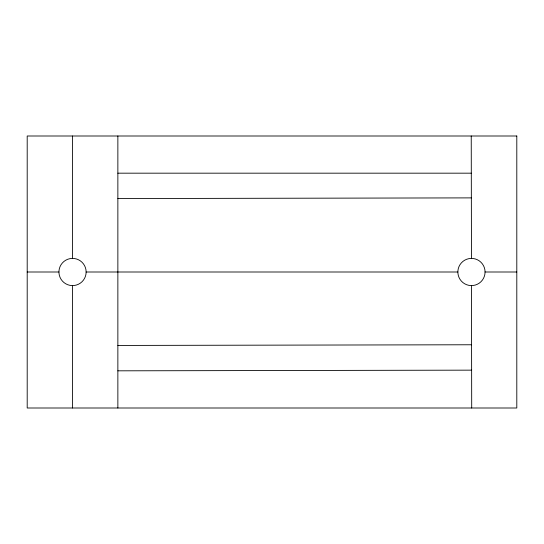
<?xml version="1.0" encoding="UTF-8"?>
<svg xmlns="http://www.w3.org/2000/svg" width="544" height="544" viewBox="0 0 544 544"><rect width="100%" height="100%" fill="white"/><g stroke="black" fill="none" stroke-linecap="round" stroke-linejoin="round"><path stroke-width="0.82" d="M117.864 198.56L471.349 197.887M117.864 345.44L471.58 344.767M117.864 370.824L471.628 370.151M117.864 173.176L471.301 173.176M27.2 272L58.936 272M86.136 272A13.6 13.6 0 0 1 65.736 283.778A13.6 13.6 0 0 1 65.736 260.222A13.6 13.6 0 0 1 86.136 272L457.864 272M485.064 272A13.6 13.6 0 0 0 464.664 260.222A13.6 13.6 0 0 0 464.664 283.778A13.6 13.6 0 0 0 485.064 272L516.8 272M471.233 136L471.464 258.4M471.464 285.6L471.702 408M117.864 136L117.864 408M72.536 136L72.536 258.4M72.536 285.6L72.536 408M516.8 136L27.2 136L27.2 408L516.8 408L516.8 136"/></g></svg>
